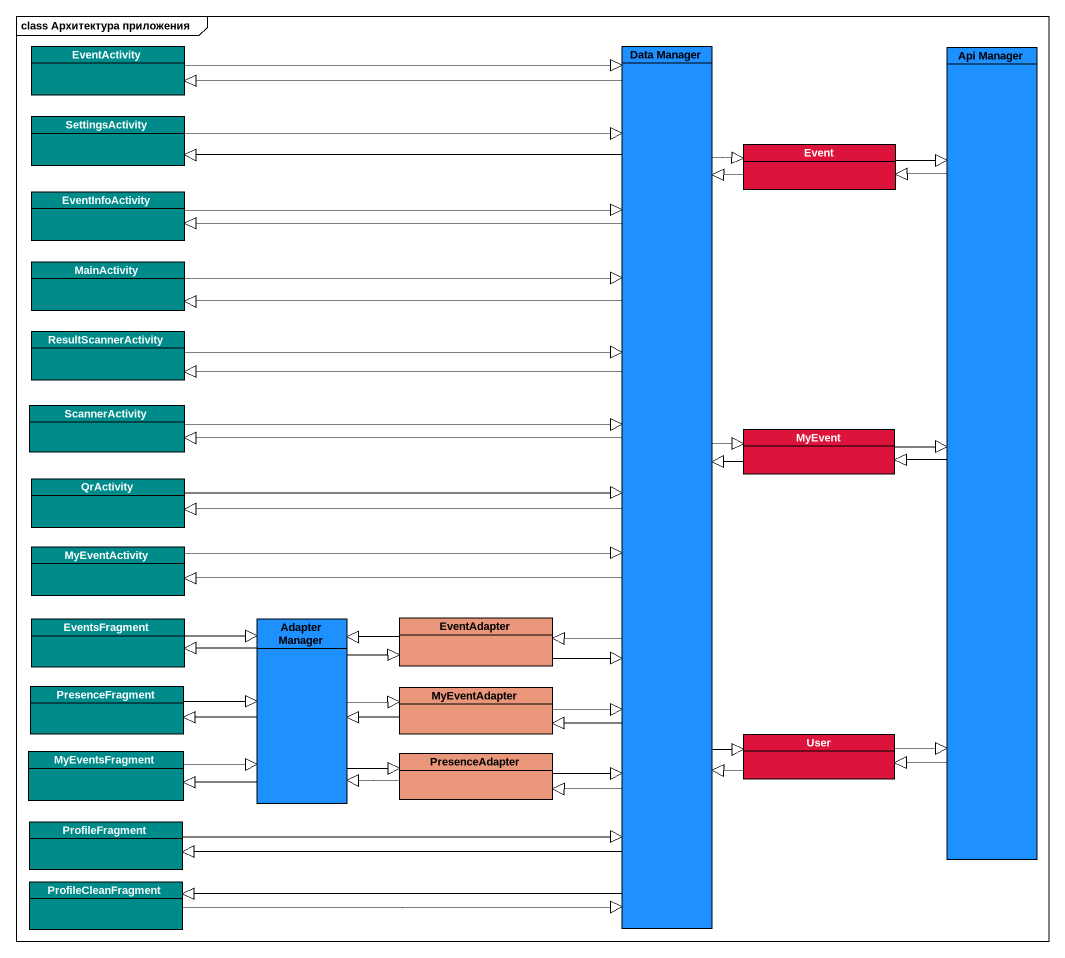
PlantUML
@startuml
mainframe class Архитектура приложения
hide circle
hide empty members
class EventActivity #008B8B
class "Data Manager" as Data_Manager #1E90FF
class "Api Manager" as Api_Manager #1E90FF
class SettingsActivity #008B8B
class Event #DC143C
class EventInfoActivity #008B8B
class MainActivity #008B8B
class ResultScannerActivity #008B8B
class ScannerActivity #008B8B
class MyEvent #DC143C
class QrActivity #008B8B
class MyEventActivity #008B8B
class EventsFragment #008B8B
class "Adapter Manager" as Adapter_Manager #1E90FF
class EventAdapter #E9967A
class PresenceFragment #008B8B
class MyEventAdapter #E9967A
class User #DC143C
class MyEventsFragment #008B8B
class PresenceAdapter #E9967A
class ProfileFragment #008B8B
class ProfileCleanFragment #008B8B
EventActivity --|> Data_Manager
Data_Manager -up-|> EventActivity
Data_Manager -up-|> SettingsActivity
Data_Manager -up-|> Event
Data_Manager -left-|> EventInfoActivity
Data_Manager -left-|> MainActivity
Data_Manager -left-|> ResultScannerActivity
Data_Manager -left-|> ScannerActivity
Data_Manager -right-|> MyEvent
Data_Manager -left-|> QrActivity
Data_Manager -left-|> MyEventActivity
Data_Manager --|> EventAdapter
Data_Manager --|> MyEventAdapter
Data_Manager --|> User
Data_Manager --|> PresenceAdapter
Data_Manager --|> ProfileFragment
Data_Manager --|> ProfileCleanFragment
Api_Manager -up-|> Event
Api_Manager -left-|> MyEvent
Api_Manager --|> User
SettingsActivity --|> Data_Manager
Event --|> Data_Manager
Event --|> Api_Manager
EventInfoActivity -right-|> Data_Manager
MainActivity -right-|> Data_Manager
ResultScannerActivity -right-|> Data_Manager
ScannerActivity -right-|> Data_Manager
MyEvent -left-|> Data_Manager
MyEvent -right-|> Api_Manager
QrActivity -right-|> Data_Manager
MyEventActivity -right-|> Data_Manager
EventsFragment -right-|> Adapter_Manager
Adapter_Manager -left-|> EventsFragment
Adapter_Manager -right-|> EventAdapter
Adapter_Manager -left-|> PresenceFragment
Adapter_Manager -right-|> MyEventAdapter
Adapter_Manager -left-|> MyEventsFragment
Adapter_Manager -right-|> PresenceAdapter
EventAdapter -up-|> Data_Manager
EventAdapter -left-|> Adapter_Manager
PresenceFragment -right-|> Adapter_Manager
MyEventAdapter -up-|> Data_Manager
MyEventAdapter -left-|> Adapter_Manager
User -up-|> Data_Manager
User -up-|> Api_Manager
MyEventsFragment -right-|> Adapter_Manager
PresenceAdapter -up-|> Data_Manager
PresenceAdapter -left-|> Adapter_Manager
ProfileFragment -up-|> Data_Manager
ProfileCleanFragment -up-|> Data_Manager
@enduml
